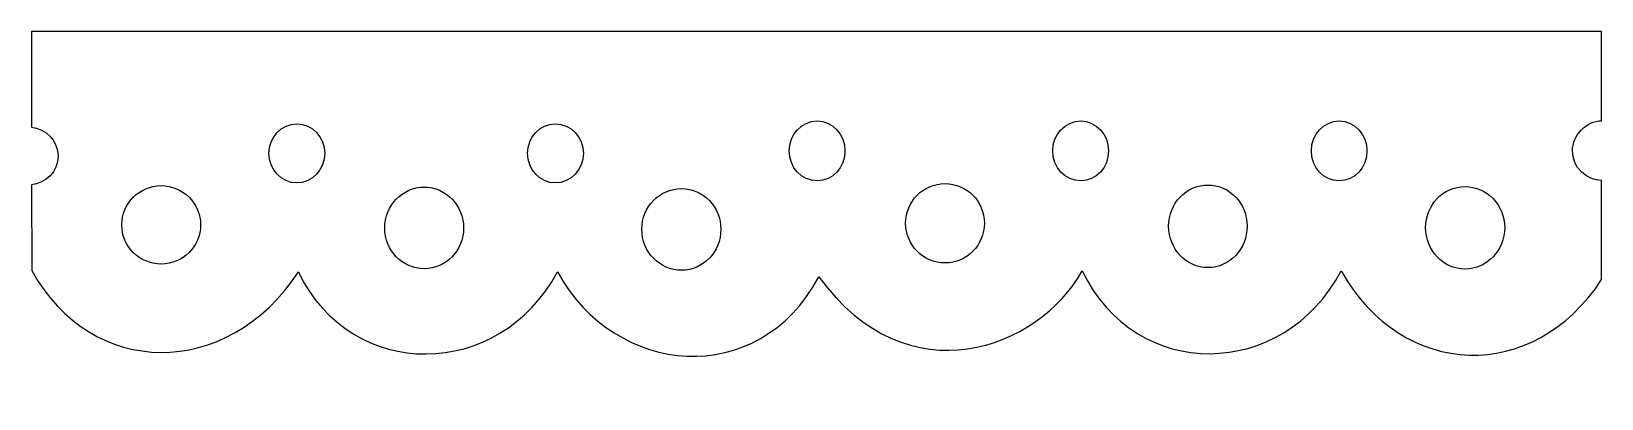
# Model space of a CAD drawing. Header units: centimetres. Extents: x -7.4 to 5.3, y 1.2 to 4.2.
import ezdxf

# ---------------------------------------------------------------- set-up
doc = ezdxf.new("R2010")
doc.units = ezdxf.units.CM
doc.header["$MEASUREMENT"] = 0
doc.layers.add('Layer 1', color=7, linetype='Continuous')

msp = doc.modelspace()

# ---------------------------------------------------------------- linework, layer by layer
at = {"layer": 'Layer 1', "color": 9}
for points, knots in [([(-3.11097, 2.24755), (-3.57822, 1.37243), (-4.77415, 1.35618), (-5.20454, 2.24755), (-5.20454, 2.24755), (-5.77399, 1.37381), (-6.88097, 1.38518), (-7.35857, 2.25893), (-7.35857, 2.25893), (-7.35857, 2.25893), (-7.36224, 2.95254), (-7.36224, 2.95254), (-7.36224, 2.95254), (-7.24741, 2.96365), (-7.14693, 3.0584), (-7.14693, 3.18279), (-7.14693, 3.18279), (-7.14693, 3.30798), (-7.24648, 3.40771), (-7.36224, 3.41778), (-7.36224, 3.41778), (-7.36224, 3.41778), (-7.36224, 4.1916), (-7.36224, 4.1916), (-7.36224, 4.1916), (-7.36224, 4.1916), (5.32976, 4.1916), (5.32976, 4.1916), (5.32976, 4.1916), (5.32976, 4.1916), (5.32976, 3.47), (5.32976, 3.47), (5.32976, 3.47), (5.20782, 3.46688), (5.09383, 3.35683), (5.09383, 3.22551), (5.09383, 3.22551), (5.09383, 3.09418), (5.20781, 2.98894), (5.32976, 2.98577), (5.32976, 2.98577), (5.32976, 2.98577), (5.32976, 2.18584), (5.32976, 2.18584), (5.32976, 2.18584), (4.78254, 1.3486), (3.72071, 1.37371), (3.22474, 2.25705), (3.22474, 2.25705), (2.75749, 1.37232), (1.56156, 1.35589), (1.13117, 2.25705), (1.13117, 2.25705), (0.78033, 1.62401), (-0.27837, 1.22458), (-0.99676, 2.2072), (-0.99676, 2.2072), (-1.48948, 1.29644), (-2.64036, 1.3983), (-3.11095, 2.24755), (-3.11095, 2.24755), (-3.11095, 2.24755), (-3.11097, 2.24755), (-3.11097, 2.24755)], [0, 0, 0, 0, 0.05882353, 0.05882353, 0.05882353, 0.05882353, 0.11764706, 0.11764706, 0.11764706, 0.11764706, 0.17647059, 0.17647059, 0.17647059, 0.17647059, 0.23529412, 0.23529412, 0.23529412, 0.23529412, 0.29411765, 0.29411765, 0.29411765, 0.29411765, 0.35294118, 0.35294118, 0.35294118, 0.35294118, 0.41176471, 0.41176471, 0.41176471, 0.41176471, 0.47058824, 0.47058824, 0.47058824, 0.47058824, 0.52941176, 0.52941176, 0.52941176, 0.52941176, 0.58823529, 0.58823529, 0.58823529, 0.58823529, 0.64705882, 0.64705882, 0.64705882, 0.64705882, 0.70588235, 0.70588235, 0.70588235, 0.70588235, 0.76470588, 0.76470588, 0.76470588, 0.76470588, 0.82352941, 0.82352941, 0.82352941, 0.82352941, 0.88235294, 0.88235294, 0.88235294, 0.88235294, 1, 1, 1, 1]), ([(-5.21599, 2.96689), (-5.09147, 2.96689), (-4.99152, 3.07477), (-4.99152, 3.20663), (-4.99152, 3.20663), (-4.99152, 3.33849), (-5.09148, 3.444), (-5.21599, 3.444), (-5.21599, 3.444), (-5.34051, 3.444), (-5.44276, 3.33849), (-5.44276, 3.20663), (-5.44276, 3.20663), (-5.44276, 3.07477), (-5.34051, 2.96689), (-5.21599, 2.96689)], [0, 0, 0, 0, 0.2, 0.2, 0.2, 0.2, 0.4, 0.4, 0.4, 0.4, 0.6, 0.6, 0.6, 0.6, 1, 1, 1, 1]), ([(-3.127, 2.96689), (-3.00248, 2.96689), (-2.90023, 3.07477), (-2.90023, 3.20663), (-2.90023, 3.20663), (-2.90023, 3.33849), (-3.00248, 3.444), (-3.127, 3.444), (-3.127, 3.444), (-3.25152, 3.444), (-3.35148, 3.33849), (-3.35148, 3.20663), (-3.35148, 3.20663), (-3.35148, 3.07477), (-3.25152, 2.96689), (-3.127, 2.96689)], [0, 0, 0, 0, 0.2, 0.2, 0.2, 0.2, 0.4, 0.4, 0.4, 0.4, 0.6, 0.6, 0.6, 0.6, 1, 1, 1, 1]), ([(-1.01052, 2.98351), (-0.886, 2.98351), (-0.78605, 3.09231), (-0.78605, 3.22562), (-0.78605, 3.22562), (-0.78605, 3.35893), (-0.88601, 3.46773), (-1.01052, 3.46773), (-1.01052, 3.46773), (-1.13504, 3.46773), (-1.23729, 3.35893), (-1.23729, 3.22562), (-1.23729, 3.22562), (-1.23729, 3.09231), (-1.13504, 2.98351), (-1.01052, 2.98351)], [0, 0, 0, 0, 0.2, 0.2, 0.2, 0.2, 0.4, 0.4, 0.4, 0.4, 0.6, 0.6, 0.6, 0.6, 1, 1, 1, 1]), ([(1.1197, 2.98351), (1.24422, 2.98351), (1.34417, 3.09231), (1.34417, 3.22562), (1.34417, 3.22562), (1.34417, 3.35893), (1.24421, 3.46773), (1.1197, 3.46773), (1.1197, 3.46773), (0.99518, 3.46773), (0.89293, 3.35893), (0.89293, 3.22562), (0.89293, 3.22562), (0.89293, 3.09231), (0.99518, 2.98351), (1.1197, 2.98351)], [0, 0, 0, 0, 0.2, 0.2, 0.2, 0.2, 0.4, 0.4, 0.4, 0.4, 0.6, 0.6, 0.6, 0.6, 1, 1, 1, 1]), ([(3.20869, 2.98351), (3.33321, 2.98351), (3.43316, 3.09231), (3.43316, 3.22562), (3.43316, 3.22562), (3.43316, 3.35893), (3.3332, 3.46773), (3.20869, 3.46773), (3.20869, 3.46773), (3.08417, 3.46773), (2.98421, 3.35893), (2.98421, 3.22562), (2.98421, 3.22562), (2.98421, 3.09231), (3.08417, 2.98351), (3.20869, 2.98351)], [0, 0, 0, 0, 0.2, 0.2, 0.2, 0.2, 0.4, 0.4, 0.4, 0.4, 0.6, 0.6, 0.6, 0.6, 1, 1, 1, 1]), ([(-6.31317, 2.31175), (-6.13702, 2.31175), (-5.99478, 2.4525), (-5.99478, 2.62745), (-5.99478, 2.62745), (-5.99478, 2.8024), (-6.13702, 2.94552), (-6.31317, 2.94552), (-6.31317, 2.94552), (-6.48932, 2.94552), (-6.63156, 2.80239), (-6.63156, 2.62745), (-6.63156, 2.62745), (-6.63156, 2.4525), (-6.48932, 2.31175), (-6.31317, 2.31175)], [0, 0, 0, 0, 0.2, 0.2, 0.2, 0.2, 0.4, 0.4, 0.4, 0.4, 0.6, 0.6, 0.6, 0.6, 1, 1, 1, 1]), ([(-4.18753, 2.27377), (-4.01138, 2.27377), (-3.86914, 2.42162), (-3.86914, 2.60371), (-3.86914, 2.60371), (-3.86914, 2.7858), (-4.01138, 2.93365), (-4.18753, 2.93365), (-4.18753, 2.93365), (-4.36368, 2.93365), (-4.50592, 2.7858), (-4.50592, 2.60371), (-4.50592, 2.60371), (-4.50592, 2.42162), (-4.36368, 2.27377), (-4.18753, 2.27377)], [0, 0, 0, 0, 0.2, 0.2, 0.2, 0.2, 0.4, 0.4, 0.4, 0.4, 0.6, 0.6, 0.6, 0.6, 1, 1, 1, 1]), ([(-2.1077, 2.2618), (-1.93155, 2.2618), (-1.78931, 2.40965), (-1.78931, 2.59174), (-1.78931, 2.59174), (-1.78931, 2.77383), (-1.93155, 2.92168), (-2.1077, 2.92168), (-2.1077, 2.92168), (-2.28385, 2.92168), (-2.42838, 2.77383), (-2.42838, 2.59174), (-2.42838, 2.59174), (-2.42838, 2.40965), (-2.28385, 2.2618), (-2.1077, 2.2618)], [0, 0, 0, 0, 0.2, 0.2, 0.2, 0.2, 0.4, 0.4, 0.4, 0.4, 0.6, 0.6, 0.6, 0.6, 1, 1, 1, 1]), ([(0.02252, 2.32125), (0.19867, 2.32125), (0.34091, 2.46483), (0.34091, 2.6417), (0.34091, 2.6417), (0.34091, 2.81857), (0.19867, 2.96215), (0.02252, 2.96215), (0.02252, 2.96215), (-0.15363, 2.96215), (-0.29587, 2.81857), (-0.29587, 2.6417), (-0.29587, 2.6417), (-0.29587, 2.46483), (-0.15363, 2.32125), (0.02252, 2.32125)], [0, 0, 0, 0, 0.2, 0.2, 0.2, 0.2, 0.4, 0.4, 0.4, 0.4, 0.6, 0.6, 0.6, 0.6, 1, 1, 1, 1]), ([(2.14816, 2.28327), (2.32431, 2.28327), (2.46426, 2.43387), (2.46426, 2.61796), (2.46426, 2.61796), (2.46426, 2.80205), (2.32431, 2.95028), (2.14816, 2.95028), (2.14816, 2.95028), (1.97201, 2.95028), (1.82977, 2.80206), (1.82977, 2.61796), (1.82977, 2.61796), (1.82977, 2.43387), (1.97201, 2.28327), (2.14816, 2.28327)], [0, 0, 0, 0, 0.2, 0.2, 0.2, 0.2, 0.4, 0.4, 0.4, 0.4, 0.6, 0.6, 0.6, 0.6, 1, 1, 1, 1]), ([(4.2257, 2.27129), (4.40185, 2.27129), (4.54638, 2.42189), (4.54638, 2.60598), (4.54638, 2.60598), (4.54638, 2.79007), (4.40185, 2.9383), (4.2257, 2.9383), (4.2257, 2.9383), (4.04955, 2.9383), (3.90731, 2.79008), (3.90731, 2.60598), (3.90731, 2.60598), (3.90731, 2.42189), (4.04955, 2.27129), (4.2257, 2.27129)], [0, 0, 0, 0, 0.2, 0.2, 0.2, 0.2, 0.4, 0.4, 0.4, 0.4, 0.6, 0.6, 0.6, 0.6, 1, 1, 1, 1])]:
    msp.add_open_spline(points, degree=3, knots=knots, dxfattribs=at)

doc.saveas('drawing.dxf')
